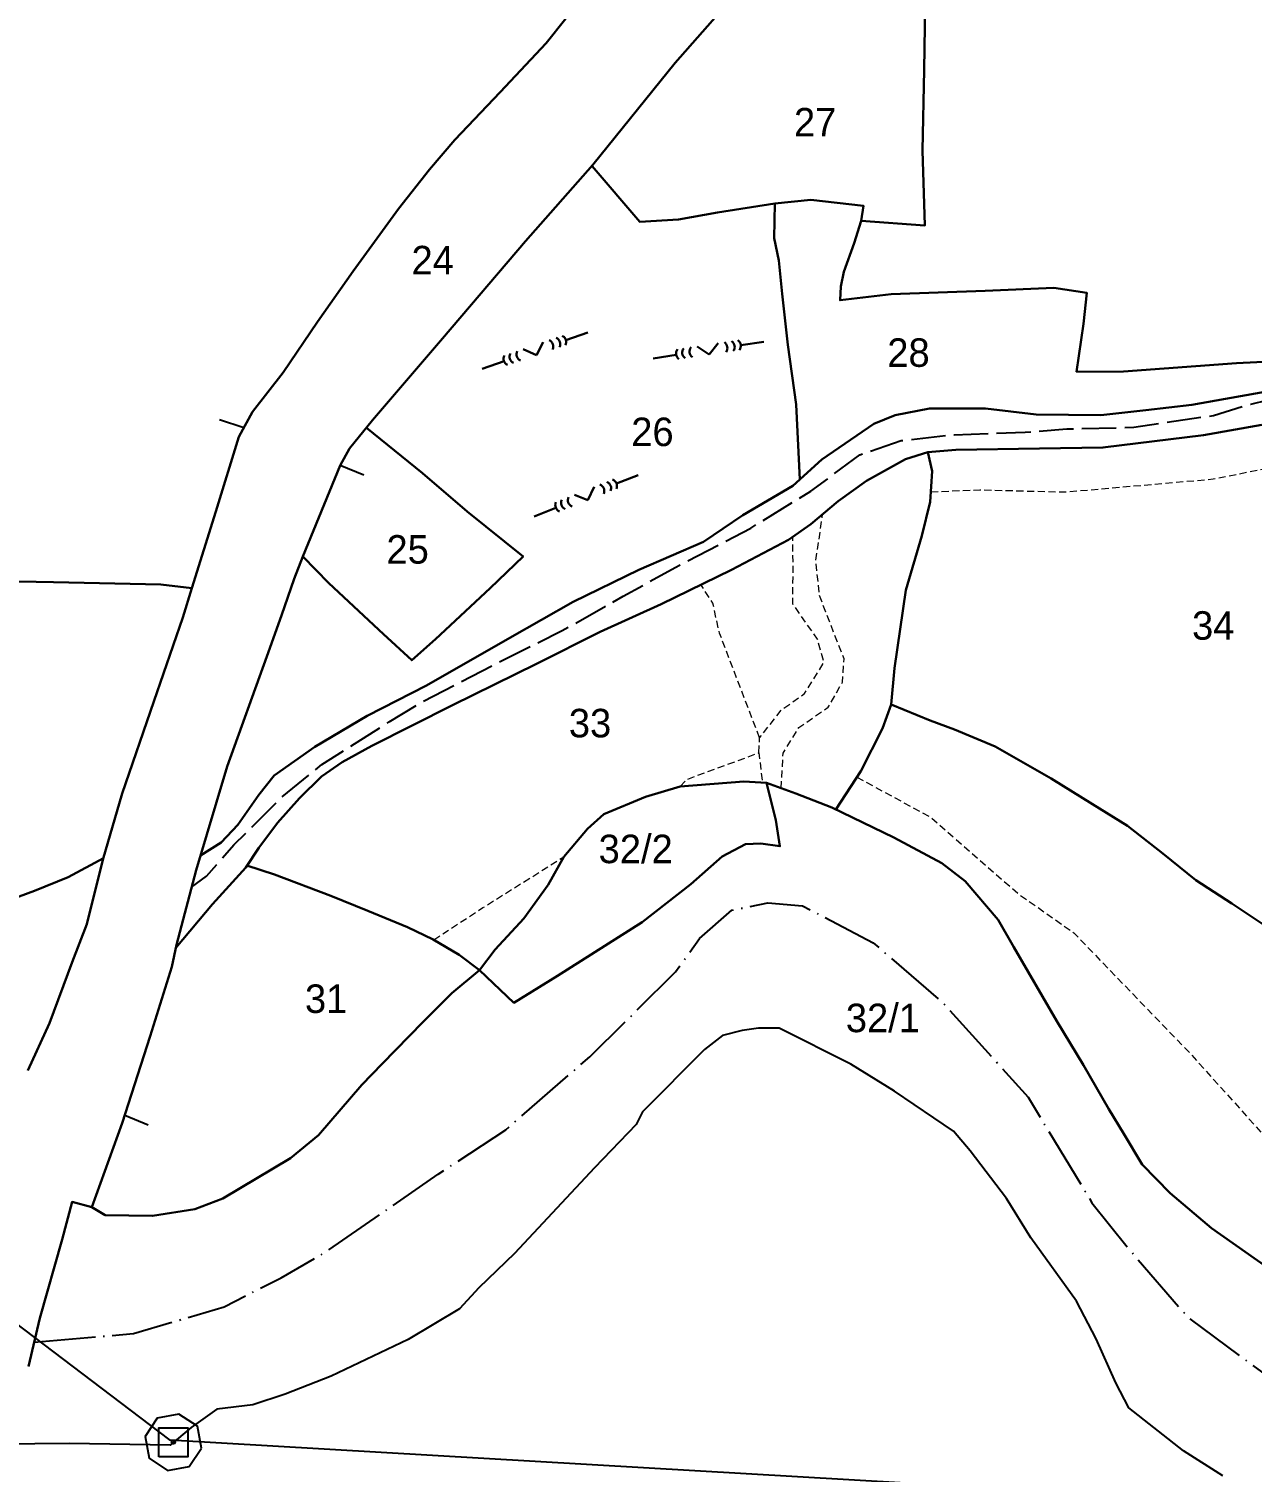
# Model space of a CAD drawing. Header units: millimetres. Extents: x -8 to 735, y -8 to 822.
# Drawn here: x 257.1 to 342.9, y 375.2 to 476.5 of the extents above; entities that cross this region are included whole.
import ezdxf

# ---------------------------------------------------------------- set-up
doc = ezdxf.new("R2010")
doc.units = ezdxf.units.MM
doc.header["$MEASUREMENT"] = 0
for name, pattern in [('04b018', [5.49, 4.32, -0.54, 0.09, -0.54]), ('ACAD_ISO02W100', [15, 12, -3]), ('DASHED', [0.75, 0.5, -0.25])]:
    doc.linetypes.add(name, pattern=pattern)
for name, color, linetype in [('Image', 7, 'Continuous'), ('Line_River', 5, 'Continuous'), ('Line_Road', 250, 'ACAD_ISO02W100'), ('Line_Traverse', 160, 'Continuous'), ('Poly_Village_Bndry', 250, 'Continuous'), ('Sym_Grass', 84, 'Continuous'), ('Sym_Stone_BandoBast_Chou Pat', 250, 'Continuous'), ('Sym_Stone_Munara', 250, 'Continuous'), ('Sym_Traverse_Stone', 5, 'Continuous'), ('Text_Survey_No', 7, 'Continuous')]:
    doc.layers.add(name, color=color, linetype=linetype)
for name, color, linetype, lineweight in [('Line_Miscellaneous', 4, 'Continuous', 20), ('Poly_Survey_Bndry', 250, 'Continuous', 30), ('Sym_Other', 56, 'Continuous', 30)]:
    doc.layers.add(name, color=color, linetype=linetype, lineweight=lineweight)
doc.styles.add('Text Map', font='Sakal Marathi_N_Ship.TTF')
picture_1 = doc.add_image_def('image1.jpg', size_in_pixel=(8948, 12824))

# ---------------------------------------------------------------- blocks, each defined once
blk = doc.blocks.new('Sym_Traverse_Stone')
at = {"layer": 'Sym_Traverse_Stone'}
blk.add_lwpolyline([(3.22, -0.65), (2.74, 1.82), (0.65, 3.22), (-1.82, 2.74), (-3.22, 0.65), (-2.74, -1.82), (-0.65, -3.22), (1.82, -2.74)], close=True, dxfattribs=at)
blk = doc.blocks.new('Sym_Bonda_Bast_Chou Pat')
at = {"color": 0}
blk.add_lwpolyline([(-1.65, -1.65), (-1.65, 1.65), (1.65, 1.65), (1.65, -1.65)], close=True, dxfattribs=at)
blk.add_circle((0.01, 0.03), 0.21, dxfattribs=at)
blk = doc.blocks.new('Pahadbhalla')
at = {"layer": 'Sym_Other'}
for points in [[(-5.93, 0.49), (-3.47, 0.49)], [(-1.12, 1.05), (0, 0)], [(1.12, 1.05), (0, 0)], [(3.47, 0.49), (5.93, 0.49)]]:
    blk.add_lwpolyline(points, dxfattribs=at)
for centre, start, end in [((-2.75, 0.52), 131.8701, 226.2798), ((-2.09, 0.52), 131.8701, 226.2798), ((-1.31, 0.52), 131.8701, 226.2798), ((1.31, 0.52), 313.7202, 48.1299), ((2.09, 0.52), 313.7202, 48.1299), ((2.75, 0.52), 313.7202, 48.1299)]:
    blk.add_arc(centre, 0.715, start, end, dxfattribs=at)
blk = doc.blocks.new('Sym_Stone_Munara_2')
blk.add_lwpolyline([(0, 1.716), (0, 0)])

msp = doc.modelspace()

# ---------------------------------------------------------------- linework, layer by layer
at = {"layer": 'Line_Miscellaneous', "linetype": 'DASHED', "flags": 128}
for points in [[(320.39, 444.04), (323.83, 444.18), (329.84, 444.03), (340.21, 444.94), (347.34, 446.38), (351.97, 447.5), (356.66, 447.97), (364.73, 448.85), (371.75, 449.84), (377.17, 450.76), (380.52, 451.37)], [(309.88, 423.24), (310.02, 425.7), (311.12, 427.49), (313.19, 428.93), (314.18, 430.68), (314.3, 432.33), (313.01, 435.59), (312.57, 436.78), (312.32, 439.21), (312.79, 442.46)], [(308.32, 425.73), (308.37, 426.78), (309.9, 428.73), (311.53, 429.89), (312.89, 432.06), (312.43, 433.71), (310.69, 436.18), (310.72, 438.19), (310.7, 440.89)], [(308.37, 426.78), (305.55, 434.13), (305.09, 436.22), (304.25, 437.53)], [(302.8, 423.37), (303.27, 423.86), (308.32, 425.73), (308.56, 423.63)], [(315.2, 424.02), (320.39, 421.19), (326.56, 415.81), (330.42, 413.09), (338.54, 404.68), (344.67, 397.87), (352.35, 388.51), (356.31, 383.49)], [(285.5, 412.6), (288.95, 414.86), (294.63, 418.43)]]:
    msp.add_lwpolyline(points, dxfattribs=at)
at = {"layer": 'Line_River', "linetype": '04b018', "flags": 128}
msp.add_lwpolyline([(257.45, 384.36), (264.42, 384.97), (270.8, 386.85), (274.78, 388.88), (277.94, 390.7), (285.82, 396.15), (290.56, 399.27), (296.45, 404.38), (302.47, 410.35), (304.16, 412.7), (306.43, 414.68), (308.94, 415.19), (311.39, 414.98), (316.33, 412.4), (321.25, 408.17), (327.21, 401.57), (331.69, 394.15), (334.19, 391.03), (338.44, 386.1), (343.84, 382.09), (349.3, 378.71), (353.91, 376.54), (361.65, 374.53), (369.01, 374.03), (377.36, 374.16), (384.75, 374.35), (386.57, 373.77), (393, 370.28), (396.23, 367.1), (399.38, 361.83), (400.9, 358), (402.35, 351.6), (402.56, 348.92), (402.22, 346.38), (401.27, 343.14), (400.48, 339.31), (399.35, 333.54), (397.97, 325.26), (396.12, 319.28), (393.76, 310.15), (394.2, 306.56), (395.45, 302.92), (398.61, 300.53), (403.97, 296.2), (408.89, 293.25), (416.67, 287.91), (421.2, 284.96), (428.64, 279.25), (433.58, 275.27), (436.53, 272.85)], dxfattribs=at)
at = {"layer": 'Line_Road', "ltscale": 0.2, "flags": 128}
msp.add_lwpolyline([(268.5, 416.3), (269.54, 417.07), (271.48, 419.26), (274.86, 422.63), (277.64, 424.9), (282.37, 427.89), (284.73, 429.31), (289.93, 432.01), (294.52, 434.3), (298.8, 436.72), (302.45, 438.74), (307.76, 441.5), (311.97, 444.09), (315.41, 446.64), (318.31, 447.63), (322.02, 448.05), (327, 448.23), (329.92, 448.45), (334.63, 448.57), (340.22, 449.4), (342.84, 450.2), (348.68, 451.62), (349.1, 451.68)], dxfattribs=at)
at = {"layer": 'Line_Traverse'}
msp.add_lwpolyline([(512.14, 280.62), (448.56, 287.8), (344.26, 372.98), (267, 377.5), (237.61, 399.76), (235.72, 401.95), (199.06, 461.44), (175.36, 499.31), (159.14, 525.88), (153.97, 622.11), (242.75, 662.94), (450.74, 620.08), (468.2, 616.51), (512.82, 619.79)], dxfattribs=at)
at = {"layer": 'Poly_Survey_Bndry'}
for points in [[(309.44, 464.27), (311.97, 464.53), (315.67, 464.1), (315.49, 463.05), (319.97, 462.74), (319.81, 468), (319.92, 473.65), (320.03, 481.28), (319.89, 487.36)], [(257, 403.43), (258.53, 406.75), (260.13, 411.04), (261.15, 413.69), (262.28, 418.21), (263.64, 422.87), (265.86, 429.33), (267.88, 435.21), (268.51, 437.27), (270.21, 442.65), (271.81, 447.9), (272.79, 449.66), (274.93, 452.41), (277.33, 455.96), (279.84, 459.52), (283.03, 463.89), (285.21, 466.65), (286.97, 468.74), (290.17, 472.09), (293.38, 475.52), (296.15, 479.02)], [(257.05, 382.67), (257.85, 386.06), (259.42, 391.57), (260.12, 394.21), (261.51, 393.85), (263.63, 399.73), (265.59, 405.84), (267.11, 410.7), (267.44, 412.26), (268.82, 417.5), (271, 424.76), (273.79, 432.48), (274.81, 435.35), (275.7, 437.93), (276.31, 439.51), (278.94, 445.89), (279.58, 447.07), (281.19, 449.07), (286.12, 454.8), (291.95, 461.63), (296.67, 466.98), (302.44, 474.14), (305.93, 478.1)], [(311.2, 444.91), (310.94, 450.16), (310.34, 454.36), (309.96, 457.93), (309.73, 460.28), (309.4, 461.83), (309.44, 464.27), (305.42, 463.63), (302.68, 463.16), (299.97, 462.98), (296.61, 466.9)], [(315.49, 463.05), (315, 461.49), (314.27, 459.48), (314.06, 458.44), (314.02, 457.48), (317.61, 457.9), (324.2, 458.15), (329.03, 458.35), (331.34, 458), (331.11, 455.83), (330.61, 452.47), (333.9, 452.49), (341.85, 453.06), (346.12, 453.29), (348.01, 453.3), (349.11, 453.29), (350.66, 453.09)], [(269.12, 418.52), (270.58, 419.43), (271.74, 420.68), (273.22, 422.78), (274.31, 424.14), (277.15, 426.14), (280.83, 428.31), (284.98, 430.46), (290.85, 433.8), (295.28, 436.32), (299.9, 438.56), (304.44, 440.52), (307.2, 442.41), (310.71, 444.47), (312.74, 446.3), (316.39, 448.81), (317.89, 449.42), (320.3, 449.88), (324.23, 449.88), (327.79, 449.46), (332.32, 449.42), (335.47, 449.77), (338.7, 450.15), (344.88, 451.24)], [(343.62, 448.74), (339.53, 448.01), (332.46, 447.14), (328.01, 447.08), (322.14, 446.99), (320.18, 446.83), (318.61, 446.33), (315.87, 444.81), (313.88, 443.39), (311.96, 441.76), (310.39, 440.67), (306.39, 438.57), (301.45, 436.16), (297.17, 434.22), (292.72, 431.97), (286.82, 429.07), (281.16, 426.22), (279.08, 425.07), (277.63, 424.07), (276.08, 422.55), (274.53, 420.82), (273.23, 419.05), (272.3, 417.67), (269.98, 415.11), (267.4, 412.05)], [(276.31, 439.51), (278.14, 437.62), (281.97, 434.04), (283.95, 432.22), (285.62, 433.7), (289.47, 437.27), (291.77, 439.5), (287.84, 442.65), (284.72, 445.35), (280.77, 448.54)], [(313.72, 421.75), (315.47, 424.44), (316.99, 427.44), (317.6, 429.11), (317.84, 431.67), (318.64, 437.13), (319.75, 440.96), (320.35, 443.34), (320.49, 445.48), (320.18, 446.83)], [(199.41, 436.67), (204.46, 436.22), (208.8, 435.62), (212.18, 435.29), (214.44, 435.12), (218.75, 434.45), (219.86, 434.31), (222.94, 434.03), (225.64, 434.06), (225.45, 437.27), (224.98, 438.69), (231.39, 438.13), (240.24, 437.89), (250.26, 437.87), (258.82, 437.69), (266.34, 437.53), (268.51, 437.27)], [(317.6, 429.11), (320.34, 428), (322.04, 427.37), (324.91, 426.16), (328.82, 423.92), (331.74, 422.13), (334.2, 420.59), (336.67, 418.66), (338.98, 416.79), (341.51, 415.14), (344.54, 413.13)], [(261.51, 393.85), (262.44, 393.27), (265.77, 393.23), (268.72, 393.69), (270.7, 394.46), (275.44, 397.29), (277.4, 398.89), (280.46, 402.43), (281.88, 403.89), (284.74, 406.82), (286.78, 408.86), (288.71, 410.48), (291.13, 408.19), (294.19, 410.07), (300.13, 413.83), (303.55, 416.51), (305.74, 418.45), (307.38, 419.32), (308.45, 419.37), (309.79, 419.17), (309.5, 421), (308.85, 423.62), (310.92, 422.87), (313.44, 421.88), (317.79, 419.78), (321.15, 417.98), (322.8, 416.72), (325.11, 414.01), (326.2, 412.08), (329.23, 406.9), (331.09, 403.8), (332.89, 400.72), (333.93, 398.99), (335.22, 396.83), (337.19, 394.83), (340.08, 392.37), (344.8, 389.05)], [(272.39, 417.81), (274.33, 417.18), (278.28, 415.69), (280.88, 414.64), (283.66, 413.48), (285.45, 412.63), (287.28, 411.55), (288.71, 410.48), (289.82, 411.92), (291.81, 414.09), (293.53, 416.46), (294.63, 418.43), (296.29, 420.38), (297.43, 421.41), (300.35, 422.63), (302.8, 423.37), (307.26, 423.71), (308.85, 423.62)], [(253.85, 414.7), (257.48, 416.03), (259.84, 416.99), (262.31, 418.34)]]:
    msp.add_lwpolyline(points, dxfattribs=at)
at = {"layer": 'Poly_Village_Bndry'}
msp.add_lwpolyline([(340.87, 374.98), (338.13, 376.73), (334.29, 379.76), (333.36, 381.52), (331.99, 384.6), (330.61, 387.24), (327.41, 391.7), (325.7, 394.45), (323.15, 397.8), (321.97, 399.18), (317.84, 401.97), (314.76, 403.87), (309.75, 406.4), (308.28, 406.4), (307.15, 406.24), (305.77, 405.88), (304.51, 404.91), (300.15, 400.53), (299.7, 399.63), (296.78, 396.61), (291.16, 390.59), (288.66, 388.17), (287.31, 386.7), (283.71, 384.56), (278.31, 381.97), (275.07, 380.71), (272.81, 379.96), (270.28, 379.67), (268.47, 378.39), (267, 377.15), (259.93, 377.25), (255.06, 377.2)], dxfattribs=at)

# ---------------------------------------------------------------- block references
at = {"layer": 'Sym_Grass', "xscale": 0.6622339408765003, "yscale": 0.6622339408765003, "zscale": 0.6622339408765003}
for p, rotation in [((292.71, 453.64), 18.91471511858774), ((304.83, 453.67), 8.54891375118035), ((296.32, 443.46), 21.80354381957406)]:
    msp.add_blockref('Pahadbhalla', p, dxfattribs=dict(at, rotation=rotation))
at = {"layer": 'Sym_Stone_BandoBast_Chou Pat', "xscale": 0.6157716075430764, "yscale": 0.6157716075430764, "zscale": 0.6157716075430764}
msp.add_blockref('Sym_Bonda_Bast_Chou Pat', (267.22, 377.34), dxfattribs=at)
at = {"layer": 'Sym_Stone_Munara', "xscale": 1.040768885524275, "yscale": 1.040768885524275, "zscale": 1.040768885524275}
for p, rotation in [((272.17, 448.55), 71.93033743835217), ((278.94, 445.89), 247.4834957354912), ((263.81, 400.28), 247.4834957354912)]:
    msp.add_blockref('Sym_Stone_Munara_2', p, dxfattribs=dict(at, rotation=rotation))
at = {"layer": 'Sym_Traverse_Stone', "xscale": 0.6157716075430764, "yscale": 0.6157716075430764, "zscale": 0.6157716075430764}
msp.add_blockref('Sym_Traverse_Stone', (267.22, 377.34), dxfattribs=at)

# ---------------------------------------------------------------- texts
at = {"layer": 'Text_Survey_No', "style": 'Text Map'}
for s, p in [('27', (310.78, 468.98)), ('24', (283.94, 459.3)), ('28', (317.33, 452.81)), ('26', (299.36, 447.25)), ('25', (282.18, 439)), ('34', (338.72, 433.66)), ('33', (294.98, 426.81)), ('32/2', (297.07, 417.98)), ('31', (276.46, 407.47)), ('32/1', (314.42, 406.12))]:
    msp.add_text(s, height=2, dxfattribs=at).set_placement(p)

# ---------------------------------------------------------------- pictures from other files: only their frames are drawn
at = {"layer": 'Image'}
image = msp.add_image(picture_1, insert=(0, 0), size_in_units=(568.2, 814.33), dxfattribs=at)
image.dxf.flags = 7

doc.saveas('drawing.dxf')
